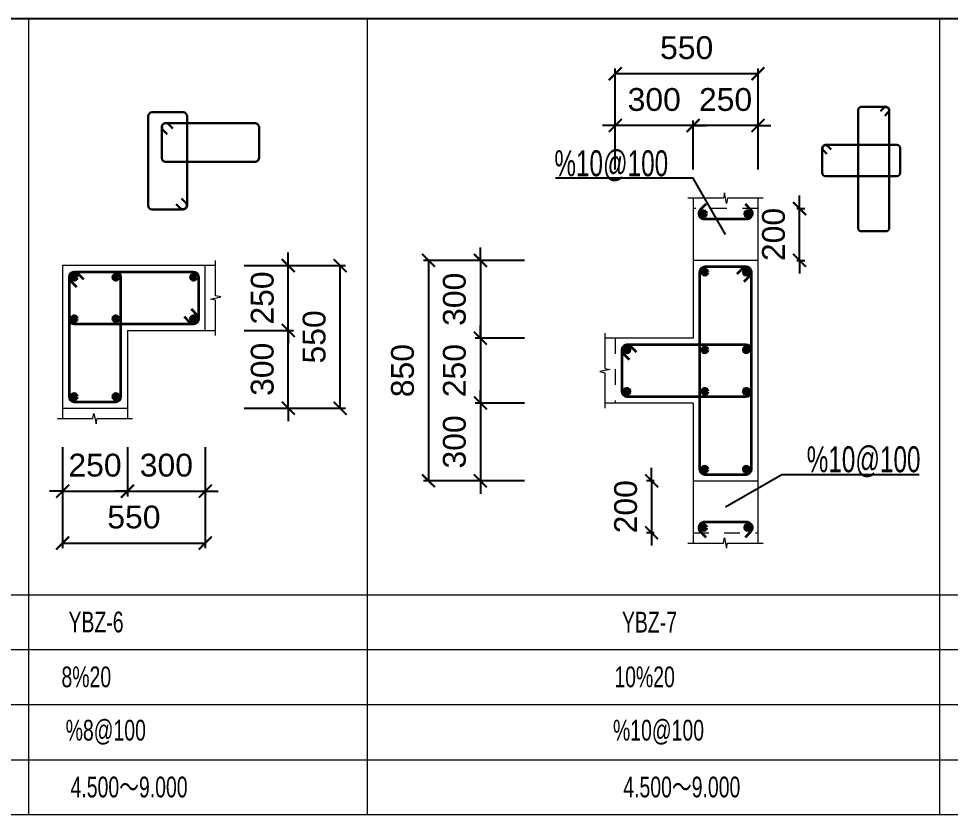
# Model space of a CAD drawing. Header units: millimetres. Extents: x -3831 to 465700, y 39900 to 106100.
# Drawn here: x 158846 to 162438, y 43942 to 47011 of the extents above; entities that cross this region are included whole.
import ezdxf

# ---------------------------------------------------------------- set-up
doc = ezdxf.new("R2010")
doc.units = ezdxf.units.MM
doc.linetypes.add('线型7', pattern=[120.000008, -30.000002, 60.000004, -30.000002])
for name, color, linetype, lineweight in [('S_EdgeMemberLongiBar', 1, 'Continuous', 50), ('S_EdgeMemberShape', 3, 'Continuous', 9), ('S_EdgeMemberShapeDash', 3, '线型7', 9), ('S_EdgeMemberTxt', 7, 'Continuous', 9), ('stirrupfig', 1, 'Continuous', 35), ('StirrupFig_x', 30, 'Continuous', 30), ('拉结区拉筋规', 9, 'Continuous', 25)]:
    doc.layers.add(name, color=color, linetype=linetype, lineweight=lineweight)
doc.layers.add('WALL-Beam', color=80, linetype='Continuous')
doc.styles.get("Standard").update_dxf_attribs({"font": 'arial.ttf'})
doc.styles.add('xxxx', font='RIF.ttf')
doc.dimstyles.new('ISO-25', dxfattribs={"dimtxt": 2.5, "dimasz": 2.5, "dimexe": 1.25, "dimexo": 0.625, "dimtad": 1, "dimtxsty": 'Standard', "dimcen": 2.5, "dimadec": 0, "dimazin": 0, "dimtfac": 1, "dimtmove": 0, "dimatfit": 3, "dimfxl": 1, "dimarcsym": 0})

# ---------------------------------------------------------------- blocks, each defined once
blk = doc.blocks.new('_ArchTick')
at = {"color": 0, "linetype": 'ByBlock', "const_width": 0.15}
blk.add_lwpolyline([(-0.5, -0.5), (0.5, 0.5)], dxfattribs=at)
blk = doc.blocks.new('*D89')
at = {"layer": 'Defpoints', "color": 0, "transparency": 16777216}
for p in [(161696.5, 46278.5), (161856.5, 46278.5), (161696.5, 46078.5)]:
    blk.add_point(p, dxfattribs=at)
at = {"layer": 'WALL-Beam', "color": 0, "lineweight": -2, "transparency": 16777216}
for p, q in [((161856.5, 46278.5), (161856.5, 46328.5)), ((161846.5, 46278.5), (161876.5, 46278.5)), ((161856.5, 46078.5), (161856.5, 46278.5)), ((161846.5, 46078.5), (161876.5, 46078.5)), ((161856.5, 46078.5), (161856.5, 46028.5))]:
    blk.add_line(p, q, dxfattribs=at)
at = {"layer": 'WALL-Beam', "color": 0, "lineweight": -2, "transparency": 16777216, "xscale": 50, "yscale": 50, "zscale": 50}
for p, rotation in [((161856.5, 46278.5), 270), ((161856.5, 46078.5), 90)]:
    blk.add_blockref('_ArchTick', p, dxfattribs=dict(at, rotation=rotation))
at = {"layer": 'WALL-Beam', "color": 7, "transparency": 16777216, "insert": (161756.6, 46178.5), "char_height": 88, "attachment_point": 5, "rotation": 90}
blk.add_mtext('200', dxfattribs=at)
blk = doc.blocks.new('*D90')
at = {"layer": 'Defpoints', "color": 0, "transparency": 16777216}
for p in [(161446.5, 45228.5), (161286.5, 45028.5), (161446.5, 45028.5)]:
    blk.add_point(p, dxfattribs=at)
at = {"layer": 'WALL-Beam', "color": 0, "lineweight": -2, "transparency": 16777216}
for p, q in [((161286.5, 45228.5), (161286.5, 45278.5)), ((161296.5, 45228.5), (161266.5, 45228.5)), ((161286.5, 45228.5), (161286.5, 45028.5)), ((161296.5, 45028.5), (161266.5, 45028.5)), ((161286.5, 45028.5), (161286.5, 44978.5))]:
    blk.add_line(p, q, dxfattribs=at)
at = {"layer": 'WALL-Beam', "color": 0, "lineweight": -2, "transparency": 16777216, "xscale": 50, "yscale": 50, "zscale": 50}
for p, rotation in [((161286.5, 45228.5), 270), ((161286.5, 45028.5), 90)]:
    blk.add_blockref('_ArchTick', p, dxfattribs=dict(at, rotation=rotation))
at = {"layer": 'WALL-Beam', "color": 7, "transparency": 16777216, "insert": (161186.6, 45128.5), "char_height": 88, "attachment_point": 5, "rotation": 90}
blk.add_mtext('200', dxfattribs=at)
blk = doc.blocks.new('*D91')
at = {"layer": 'Defpoints', "color": 0, "transparency": 16777216}
for p in [(161446.5, 46598.5), (161446.5, 46278.5), (161696.5, 46278.5)]:
    blk.add_point(p, dxfattribs=at)
at = {"layer": 'WALL-Beam', "color": 0, "lineweight": -2, "transparency": 16777216}
for p, q in [((161446.5, 46428.5), (161446.5, 46618.5)), ((161696.5, 46428.5), (161696.5, 46618.5)), ((161446.5, 46598.5), (161396.5, 46598.5)), ((161696.5, 46598.5), (161446.5, 46598.5)), ((161696.5, 46598.5), (161746.5, 46598.5))]:
    blk.add_line(p, q, dxfattribs=at)
at = {"layer": 'WALL-Beam', "color": 0, "lineweight": -2, "transparency": 16777216, "xscale": 50, "yscale": 50, "zscale": 50}
blk.add_blockref('_ArchTick', (161446.5, 46598.5), dxfattribs=at)
at = {"layer": 'WALL-Beam', "color": 0, "lineweight": -2, "transparency": 16777216, "xscale": 50, "yscale": 50, "zscale": 50, "rotation": 180}
blk.add_blockref('_ArchTick', (161696.5, 46598.5), dxfattribs=at)
at = {"layer": 'WALL-Beam', "color": 7, "transparency": 16777216, "insert": (161571.5, 46698.4), "char_height": 88, "attachment_point": 5}
blk.add_mtext('250', dxfattribs=at)
blk = doc.blocks.new('*D92')
at = {"layer": 'Defpoints', "color": 0, "transparency": 16777216}
for p in [(161146.5, 46598.5), (161146.5, 46278.5), (161446.5, 46278.5)]:
    blk.add_point(p, dxfattribs=at)
at = {"layer": 'WALL-Beam', "color": 0, "lineweight": -2, "transparency": 16777216}
for p, q in [((161146.5, 46428.5), (161146.5, 46618.5)), ((161446.5, 46428.5), (161446.5, 46618.5)), ((161146.5, 46598.5), (161096.5, 46598.5)), ((161446.5, 46598.5), (161146.5, 46598.5)), ((161446.5, 46598.5), (161496.5, 46598.5))]:
    blk.add_line(p, q, dxfattribs=at)
at = {"layer": 'WALL-Beam', "color": 0, "lineweight": -2, "transparency": 16777216, "xscale": 50, "yscale": 50, "zscale": 50}
blk.add_blockref('_ArchTick', (161146.5, 46598.5), dxfattribs=at)
at = {"layer": 'WALL-Beam', "color": 0, "lineweight": -2, "transparency": 16777216, "xscale": 50, "yscale": 50, "zscale": 50, "rotation": 180}
blk.add_blockref('_ArchTick', (161446.5, 46598.5), dxfattribs=at)
at = {"layer": 'WALL-Beam', "color": 7, "transparency": 16777216, "insert": (161296.5, 46698.4), "char_height": 88, "attachment_point": 5}
blk.add_mtext('300', dxfattribs=at)
blk = doc.blocks.new('*D93')
at = {"layer": 'Defpoints', "color": 0, "transparency": 16777216}
for p in [(161146.5, 46798.5), (161146.5, 46278.5), (161696.5, 46278.5)]:
    blk.add_point(p, dxfattribs=at)
at = {"layer": 'WALL-Beam', "color": 0, "lineweight": -2, "transparency": 16777216}
for p, q in [((161146.5, 46428.5), (161146.5, 46818.5)), ((161696.5, 46798.5), (161146.5, 46798.5)), ((161696.5, 46428.5), (161696.5, 46818.5))]:
    blk.add_line(p, q, dxfattribs=at)
at = {"layer": 'WALL-Beam', "color": 0, "lineweight": -2, "transparency": 16777216, "xscale": 50, "yscale": 50, "zscale": 50, "rotation": 180}
blk.add_blockref('_ArchTick', (161146.5, 46798.5), dxfattribs=at)
at = {"layer": 'WALL-Beam', "color": 0, "lineweight": -2, "transparency": 16777216, "xscale": 50, "yscale": 50, "zscale": 50}
blk.add_blockref('_ArchTick', (161696.5, 46798.5), dxfattribs=at)
at = {"layer": 'WALL-Beam', "color": 7, "transparency": 16777216, "insert": (161421.5, 46898.4), "char_height": 88, "attachment_point": 5}
blk.add_mtext('550', dxfattribs=at)
blk = doc.blocks.new('*D94')
at = {"layer": 'Defpoints', "color": 0, "transparency": 16777216}
for p in [(160946.5, 46078.5), (160626.5, 45778.5), (160946.5, 45778.5)]:
    blk.add_point(p, dxfattribs=at)
at = {"layer": 'WALL-Beam', "color": 0, "lineweight": -2, "transparency": 16777216}
for p, q in [((160626.5, 46078.5), (160626.5, 46128.5)), ((160796.5, 46078.5), (160606.5, 46078.5)), ((160626.5, 46078.5), (160626.5, 45778.5)), ((160796.5, 45778.5), (160606.5, 45778.5)), ((160626.5, 45778.5), (160626.5, 45728.5))]:
    blk.add_line(p, q, dxfattribs=at)
at = {"layer": 'WALL-Beam', "color": 0, "lineweight": -2, "transparency": 16777216, "xscale": 50, "yscale": 50, "zscale": 50}
for p, rotation in [((160626.5, 46078.5), 270), ((160626.5, 45778.5), 90)]:
    blk.add_blockref('_ArchTick', p, dxfattribs=dict(at, rotation=rotation))
at = {"layer": 'WALL-Beam', "color": 7, "transparency": 16777216, "insert": (160526.5, 45928.5), "char_height": 88, "attachment_point": 5, "rotation": 90}
blk.add_mtext('300', dxfattribs=at)
blk = doc.blocks.new('*D95')
at = {"layer": 'Defpoints', "color": 0, "transparency": 16777216}
for p in [(160946.5, 45778.5), (160626.5, 45528.5), (160946.5, 45528.5)]:
    blk.add_point(p, dxfattribs=at)
at = {"layer": 'WALL-Beam', "color": 0, "lineweight": -2, "transparency": 16777216}
for p, q in [((160626.5, 45778.5), (160626.5, 45828.5)), ((160796.5, 45778.5), (160606.5, 45778.5)), ((160626.5, 45778.5), (160626.5, 45528.5)), ((160796.5, 45528.5), (160606.5, 45528.5)), ((160626.5, 45528.5), (160626.5, 45478.5))]:
    blk.add_line(p, q, dxfattribs=at)
at = {"layer": 'WALL-Beam', "color": 0, "lineweight": -2, "transparency": 16777216, "xscale": 50, "yscale": 50, "zscale": 50}
for p, rotation in [((160626.5, 45778.5), 270), ((160626.5, 45528.5), 90)]:
    blk.add_blockref('_ArchTick', p, dxfattribs=dict(at, rotation=rotation))
at = {"layer": 'WALL-Beam', "color": 7, "transparency": 16777216, "insert": (160526.6, 45653.5), "char_height": 88, "attachment_point": 5, "rotation": 90}
blk.add_mtext('250', dxfattribs=at)
blk = doc.blocks.new('*D96')
at = {"layer": 'Defpoints', "color": 0, "transparency": 16777216}
for p in [(160946.5, 45528.5), (160626.5, 45228.5), (160946.5, 45228.5)]:
    blk.add_point(p, dxfattribs=at)
at = {"layer": 'WALL-Beam', "color": 0, "lineweight": -2, "transparency": 16777216}
for p, q in [((160626.5, 45528.5), (160626.5, 45578.5)), ((160796.5, 45528.5), (160606.5, 45528.5)), ((160626.5, 45528.5), (160626.5, 45228.5)), ((160796.5, 45228.5), (160606.5, 45228.5)), ((160626.5, 45228.5), (160626.5, 45178.5))]:
    blk.add_line(p, q, dxfattribs=at)
at = {"layer": 'WALL-Beam', "color": 0, "lineweight": -2, "transparency": 16777216, "xscale": 50, "yscale": 50, "zscale": 50}
for p, rotation in [((160626.5, 45528.5), 270), ((160626.5, 45228.5), 90)]:
    blk.add_blockref('_ArchTick', p, dxfattribs=dict(at, rotation=rotation))
at = {"layer": 'WALL-Beam', "color": 7, "transparency": 16777216, "insert": (160526.5, 45378.5), "char_height": 88, "attachment_point": 5, "rotation": 90}
blk.add_mtext('300', dxfattribs=at)
blk = doc.blocks.new('*D97')
at = {"layer": 'Defpoints', "color": 0, "transparency": 16777216}
for p in [(160946.5, 46078.5), (160426.5, 45228.5), (160946.5, 45228.5)]:
    blk.add_point(p, dxfattribs=at)
at = {"layer": 'WALL-Beam', "color": 0, "lineweight": -2, "transparency": 16777216}
for p, q in [((160796.5, 46078.5), (160406.5, 46078.5)), ((160426.5, 46078.5), (160426.5, 45228.5)), ((160796.5, 45228.5), (160406.5, 45228.5))]:
    blk.add_line(p, q, dxfattribs=at)
at = {"layer": 'WALL-Beam', "color": 0, "lineweight": -2, "transparency": 16777216, "xscale": 50, "yscale": 50, "zscale": 50}
for p, rotation in [((160426.5, 46078.5), 90), ((160426.5, 45228.5), 270)]:
    blk.add_blockref('_ArchTick', p, dxfattribs=dict(at, rotation=rotation))
at = {"layer": 'WALL-Beam', "color": 7, "transparency": 16777216, "insert": (160326.6, 45653.5), "char_height": 88, "attachment_point": 5, "rotation": 90}
blk.add_mtext('850', dxfattribs=at)
blk = doc.blocks.new('*D98')
at = {"layer": 'Defpoints', "color": 0, "transparency": 16777216}
for p in [(159015.9, 45508.5), (159265.9, 45508.5), (159265.9, 45188.5)]:
    blk.add_point(p, dxfattribs=at)
at = {"layer": 'WALL-Beam', "color": 0, "lineweight": -2, "transparency": 16777216}
for p, q in [((159015.9, 45358.5), (159015.9, 45168.5)), ((159265.9, 45358.5), (159265.9, 45168.5)), ((159015.9, 45188.5), (158965.9, 45188.5)), ((159015.9, 45188.5), (159265.9, 45188.5)), ((159265.9, 45188.5), (159315.9, 45188.5))]:
    blk.add_line(p, q, dxfattribs=at)
at = {"layer": 'WALL-Beam', "color": 0, "lineweight": -2, "transparency": 16777216, "xscale": 50, "yscale": 50, "zscale": 50}
blk.add_blockref('_ArchTick', (159015.9, 45188.5), dxfattribs=at)
at = {"layer": 'WALL-Beam', "color": 0, "lineweight": -2, "transparency": 16777216, "xscale": 50, "yscale": 50, "zscale": 50, "rotation": 180}
blk.add_blockref('_ArchTick', (159265.9, 45188.5), dxfattribs=at)
at = {"layer": 'WALL-Beam', "color": 7, "transparency": 16777216, "insert": (159140.9, 45288.4), "char_height": 88, "attachment_point": 5}
blk.add_mtext('250', dxfattribs=at)
blk = doc.blocks.new('*D99')
at = {"layer": 'Defpoints', "color": 0, "transparency": 16777216}
for p in [(159265.9, 45508.5), (159565.9, 45508.5), (159565.9, 45188.5)]:
    blk.add_point(p, dxfattribs=at)
at = {"layer": 'WALL-Beam', "color": 0, "lineweight": -2, "transparency": 16777216}
for p, q in [((159265.9, 45358.5), (159265.9, 45168.5)), ((159565.9, 45358.5), (159565.9, 45168.5)), ((159265.9, 45188.5), (159215.9, 45188.5)), ((159265.9, 45188.5), (159565.9, 45188.5)), ((159565.9, 45188.5), (159615.9, 45188.5))]:
    blk.add_line(p, q, dxfattribs=at)
at = {"layer": 'WALL-Beam', "color": 0, "lineweight": -2, "transparency": 16777216, "xscale": 50, "yscale": 50, "zscale": 50}
blk.add_blockref('_ArchTick', (159265.9, 45188.5), dxfattribs=at)
at = {"layer": 'WALL-Beam', "color": 0, "lineweight": -2, "transparency": 16777216, "xscale": 50, "yscale": 50, "zscale": 50, "rotation": 180}
blk.add_blockref('_ArchTick', (159565.9, 45188.5), dxfattribs=at)
at = {"layer": 'WALL-Beam', "color": 7, "transparency": 16777216, "insert": (159415.9, 45288.4), "char_height": 88, "attachment_point": 5}
blk.add_mtext('300', dxfattribs=at)
blk = doc.blocks.new('*D100')
at = {"layer": 'Defpoints', "color": 0, "transparency": 16777216}
for p in [(159015.9, 45508.5), (159565.9, 45508.5), (159565.9, 44988.5)]:
    blk.add_point(p, dxfattribs=at)
at = {"layer": 'WALL-Beam', "color": 0, "lineweight": -2, "transparency": 16777216}
for p, q in [((159015.9, 45358.5), (159015.9, 44968.5)), ((159565.9, 45358.5), (159565.9, 44968.5)), ((159015.9, 44988.5), (159565.9, 44988.5))]:
    blk.add_line(p, q, dxfattribs=at)
at = {"layer": 'WALL-Beam', "color": 0, "lineweight": -2, "transparency": 16777216, "xscale": 50, "yscale": 50, "zscale": 50, "rotation": 180}
blk.add_blockref('_ArchTick', (159015.9, 44988.5), dxfattribs=at)
at = {"layer": 'WALL-Beam', "color": 0, "lineweight": -2, "transparency": 16777216, "xscale": 50, "yscale": 50, "zscale": 50}
blk.add_blockref('_ArchTick', (159565.9, 44988.5), dxfattribs=at)
at = {"layer": 'WALL-Beam', "color": 7, "transparency": 16777216, "insert": (159290.9, 45088.4), "char_height": 88, "attachment_point": 5}
blk.add_mtext('550', dxfattribs=at)
blk = doc.blocks.new('*D101')
at = {"layer": 'Defpoints', "color": 0, "transparency": 16777216}
for p in [(159565.9, 45808.5), (159885.9, 45808.5), (159565.9, 45508.5)]:
    blk.add_point(p, dxfattribs=at)
at = {"layer": 'WALL-Beam', "color": 0, "lineweight": -2, "transparency": 16777216}
for p, q in [((159885.9, 45808.5), (159885.9, 45858.5)), ((159715.9, 45808.5), (159905.9, 45808.5)), ((159885.9, 45508.5), (159885.9, 45808.5)), ((159715.9, 45508.5), (159905.9, 45508.5)), ((159885.9, 45508.5), (159885.9, 45458.5))]:
    blk.add_line(p, q, dxfattribs=at)
at = {"layer": 'WALL-Beam', "color": 0, "lineweight": -2, "transparency": 16777216, "xscale": 50, "yscale": 50, "zscale": 50}
for p, rotation in [((159885.9, 45808.5), 270), ((159885.9, 45508.5), 90)]:
    blk.add_blockref('_ArchTick', p, dxfattribs=dict(at, rotation=rotation))
at = {"layer": 'WALL-Beam', "color": 7, "transparency": 16777216, "insert": (159785.9, 45658.5), "char_height": 88, "attachment_point": 5, "rotation": 90}
blk.add_mtext('300', dxfattribs=at)
blk = doc.blocks.new('*D102')
at = {"layer": 'Defpoints', "color": 0, "transparency": 16777216}
for p in [(159565.9, 46058.5), (159885.9, 46058.5), (159565.9, 45808.5)]:
    blk.add_point(p, dxfattribs=at)
at = {"layer": 'WALL-Beam', "color": 0, "lineweight": -2, "transparency": 16777216}
for p, q in [((159885.9, 46058.5), (159885.9, 46108.5)), ((159715.9, 46058.5), (159905.9, 46058.5)), ((159885.9, 45808.5), (159885.9, 46058.5)), ((159715.9, 45808.5), (159905.9, 45808.5)), ((159885.9, 45808.5), (159885.9, 45758.5))]:
    blk.add_line(p, q, dxfattribs=at)
at = {"layer": 'WALL-Beam', "color": 0, "lineweight": -2, "transparency": 16777216, "xscale": 50, "yscale": 50, "zscale": 50}
for p, rotation in [((159885.9, 46058.5), 270), ((159885.9, 45808.5), 90)]:
    blk.add_blockref('_ArchTick', p, dxfattribs=dict(at, rotation=rotation))
at = {"layer": 'WALL-Beam', "color": 7, "transparency": 16777216, "insert": (159786, 45933.5), "char_height": 88, "attachment_point": 5, "rotation": 90}
blk.add_mtext('250', dxfattribs=at)
blk = doc.blocks.new('*D103')
at = {"layer": 'Defpoints', "color": 0, "transparency": 16777216}
for p in [(159565.9, 46058.5), (160085.9, 46058.5), (159565.9, 45508.5)]:
    blk.add_point(p, dxfattribs=at)
at = {"layer": 'WALL-Beam', "color": 0, "lineweight": -2, "transparency": 16777216}
for p, q in [((159715.9, 46058.5), (160105.9, 46058.5)), ((160085.9, 45508.5), (160085.9, 46058.5)), ((159715.9, 45508.5), (160105.9, 45508.5))]:
    blk.add_line(p, q, dxfattribs=at)
at = {"layer": 'WALL-Beam', "color": 0, "lineweight": -2, "transparency": 16777216, "xscale": 50, "yscale": 50, "zscale": 50}
for p, rotation in [((160085.9, 46058.5), 90), ((160085.9, 45508.5), 270)]:
    blk.add_blockref('_ArchTick', p, dxfattribs=dict(at, rotation=rotation))
at = {"layer": 'WALL-Beam', "color": 7, "transparency": 16777216, "insert": (159986, 45783.5), "char_height": 88, "attachment_point": 5, "rotation": 90}
blk.add_mtext('550', dxfattribs=at)

msp = doc.modelspace()

# ---------------------------------------------------------------- hatches: boundary and pattern name
at = {"layer": 'S_EdgeMemberLongiBar'}
h = msp.add_hatch(color=256, dxfattribs=at)
h.dxf.hatch_style = 1
edge = h.paths.add_edge_path()
edge.add_arc((161486.48892, 46258.48573), 10, 0, 360)
h = msp.add_hatch(color=256, dxfattribs=at)
h.dxf.hatch_style = 1
edge = h.paths.add_edge_path()
edge.add_arc((161656.48892, 46258.48573), 10, 0, 360)
h = msp.add_hatch(color=256, dxfattribs=at)
h.dxf.hatch_style = 1
edge = h.paths.add_edge_path()
edge.add_arc((161491.48892, 46033.48573), 10, 0, 360)
h = msp.add_hatch(color=256, dxfattribs=at)
h.dxf.hatch_style = 1
edge = h.paths.add_edge_path()
edge.add_arc((161651.48892, 46033.48573), 10, 0, 360)
h = msp.add_hatch(color=256, dxfattribs=at)
h.dxf.hatch_style = 1
edge = h.paths.add_edge_path()
edge.add_arc((159060.88892, 46013.48573), 10, 0, 360)
h = msp.add_hatch(color=256, dxfattribs=at)
h.dxf.hatch_style = 1
edge = h.paths.add_edge_path()
edge.add_arc((159220.88892, 46013.48573), 10, 0, 360)
h = msp.add_hatch(color=256, dxfattribs=at)
h.dxf.hatch_style = 1
edge = h.paths.add_edge_path()
edge.add_arc((159520.88892, 46013.48573), 10, 0, 360)
h = msp.add_hatch(color=256, dxfattribs=at)
h.dxf.hatch_style = 1
edge = h.paths.add_edge_path()
edge.add_arc((159060.88892, 45853.48573), 10, 0, 360)
h = msp.add_hatch(color=256, dxfattribs=at)
h.dxf.hatch_style = 1
edge = h.paths.add_edge_path()
edge.add_arc((159220.88892, 45853.48573), 10, 0, 360)
h = msp.add_hatch(color=256, dxfattribs=at)
h.dxf.hatch_style = 1
edge = h.paths.add_edge_path()
edge.add_arc((159520.88892, 45853.48573), 10, 0, 360)
h = msp.add_hatch(color=256, dxfattribs=at)
h.dxf.hatch_style = 1
edge = h.paths.add_edge_path()
edge.add_arc((161191.48892, 45733.48573), 10, 0, 360)
h = msp.add_hatch(color=256, dxfattribs=at)
h.dxf.hatch_style = 1
edge = h.paths.add_edge_path()
edge.add_arc((161491.48892, 45733.48573), 10, 0, 360)
h = msp.add_hatch(color=256, dxfattribs=at)
h.dxf.hatch_style = 1
edge = h.paths.add_edge_path()
edge.add_arc((161651.48892, 45733.48573), 10, 0, 360)
h = msp.add_hatch(color=256, dxfattribs=at)
h.dxf.hatch_style = 1
edge = h.paths.add_edge_path()
edge.add_arc((161191.48892, 45573.48573), 10, 0, 360)
h = msp.add_hatch(color=256, dxfattribs=at)
h.dxf.hatch_style = 1
edge = h.paths.add_edge_path()
edge.add_arc((161491.48892, 45573.48573), 10, 0, 360)
h = msp.add_hatch(color=256, dxfattribs=at)
h.dxf.hatch_style = 1
edge = h.paths.add_edge_path()
edge.add_arc((161651.48892, 45573.48573), 10, 0, 360)
h = msp.add_hatch(color=256, dxfattribs=at)
h.dxf.hatch_style = 1
edge = h.paths.add_edge_path()
edge.add_arc((159060.88892, 45553.48573), 10, 0, 360)
h = msp.add_hatch(color=256, dxfattribs=at)
h.dxf.hatch_style = 1
edge = h.paths.add_edge_path()
edge.add_arc((159220.88892, 45553.48573), 10, 0, 360)
h = msp.add_hatch(color=256, dxfattribs=at)
h.dxf.hatch_style = 1
edge = h.paths.add_edge_path()
edge.add_arc((161491.48892, 45273.48573), 10, 0, 360)
h = msp.add_hatch(color=256, dxfattribs=at)
h.dxf.hatch_style = 1
edge = h.paths.add_edge_path()
edge.add_arc((161651.48892, 45273.48573), 10, 0, 360)
h = msp.add_hatch(color=256, dxfattribs=at)
h.dxf.hatch_style = 1
edge = h.paths.add_edge_path()
edge.add_arc((161486.48892, 45048.48573), 10, 0, 360)
h = msp.add_hatch(color=256, dxfattribs=at)
h.dxf.hatch_style = 1
edge = h.paths.add_edge_path()
edge.add_arc((161656.48892, 45048.48573), 10, 0, 360)

# ---------------------------------------------------------------- linework, layer by layer
msp.add_line((151377.83421, 47010.86056), (166311.7104, 47010.86056))
for centre in [(161486.48892, 46258.48573), (161656.48892, 46258.48573), (161491.48892, 46033.48573), (161651.48892, 46033.48573), (159060.88892, 46013.48573), (159220.88892, 46013.48573), (159520.88892, 46013.48573), (159060.88892, 45853.48573), (159220.88892, 45853.48573), (159520.88892, 45853.48573), (161191.48892, 45733.48573), (161491.48892, 45733.48573), (161651.48892, 45733.48573), (161191.48892, 45573.48573), (161491.48892, 45573.48573), (161651.48892, 45573.48573), (159060.88892, 45553.48573), (159220.88892, 45553.48573), (161491.48892, 45273.48573), (161651.48892, 45273.48573), (161486.48892, 45048.48573), (161656.48892, 45048.48573)]:
    msp.add_circle(centre, 10, dxfattribs=at)
at = {"layer": 'S_EdgeMemberShape'}
for p, q in [((161446.48892, 46318.48573), (161446.48892, 45778.48573)), ((161696.48892, 46318.48573), (161696.48892, 44988.48573)), ((159605.88892, 46058.48573), (159015.88892, 46058.48573)), ((159015.88892, 46058.48573), (159015.88892, 45468.48573)), ((159565.88892, 45808.48573), (159565.88892, 46058.48573)), ((161696.48892, 46078.48573), (161446.48892, 46078.48573)), ((161696.48892, 46078.48573), (161696.48892, 46078.48573)), ((159265.88892, 45808.48573), (159605.88892, 45808.48573)), ((159265.88892, 45808.48573), (159265.88892, 45808.48573)), ((159265.88892, 45808.48573), (159265.88892, 45468.48573)), ((161446.48892, 45778.48573), (161106.48892, 45778.48573)), ((159015.88892, 45508.48573), (159265.88892, 45508.48573)), ((161446.48892, 45528.48573), (161106.48892, 45528.48573)), ((161446.48892, 45528.48573), (161446.48892, 44988.48573)), ((161446.48892, 45228.48573), (161696.48892, 45228.48573))]:
    msp.add_line(p, q, dxfattribs=at)
for points in [[(161716.48892, 46318.48573), (161579.48892, 46318.48573), (161575.48892, 46298.48573), (161567.48892, 46338.48573), (161563.48892, 46318.48573), (161426.48892, 46318.48573)], [(159605.88892, 45788.48573), (159605.88892, 45925.48573), (159585.88892, 45929.48573), (159625.88892, 45937.48573), (159605.88892, 45941.48573), (159605.88892, 46078.48573)], [(161106.48892, 45798.48573), (161106.48892, 45661.48573), (161126.48892, 45657.48573), (161086.48892, 45649.48573), (161106.48892, 45645.48573), (161106.48892, 45508.48573)], [(158995.88892, 45468.48573), (159132.88892, 45468.48573), (159136.88892, 45488.48573), (159144.88892, 45448.48573), (159148.88892, 45468.48573), (159285.88892, 45468.48573)], [(161426.48892, 44988.48573), (161563.48892, 44988.48573), (161567.48892, 45008.48573), (161575.48892, 44968.48573), (161579.48892, 44988.48573), (161716.48892, 44988.48573)]]:
    msp.add_lwpolyline(points, dxfattribs=at)
at = {"layer": 'S_EdgeMemberShapeDash'}
for p, q in [((161696.48892, 46278.48573), (161446.48892, 46278.48573)), ((161146.48892, 45778.48573), (161146.48892, 45528.48573)), ((161446.48892, 45028.48573), (161696.48892, 45028.48573))]:
    msp.add_line(p, q, dxfattribs=at)
at = {"layer": 'S_EdgeMemberTxt'}
for p, q in [((158885.88892, 43942.22875), (158885.88892, 47010.86056)), ((160190.88892, 43942.22875), (160190.88892, 47010.86056)), ((162397.99673, 43942.22875), (162397.99673, 47010.86056)), ((151377.83421, 44788.48573), (166311.7104, 44788.48573)), ((151377.83421, 44578.48573), (166311.7104, 44578.48573)), ((151377.83421, 44365.35724), (166311.7104, 44365.35724)), ((151377.83421, 44152.22875), (166311.7104, 44152.22875)), ((151377.83421, 43942.22875), (166311.7104, 43942.22875))]:
    msp.add_line(p, q, dxfattribs=at)
at = {"layer": 'stirrupfig'}
for points in [[(161494.97642, 46295.25448), (161472.3483, 46272.62792, 0.5890552656), (161486.48892, 46238.48573), (161656.48892, 46238.48573, 0.5890552656), (161670.62955, 46272.62792), (161647.99986, 46295.25448)], [(161642.99986, 45996.71698), (161665.62955, 46019.34354, 0.5890552656), (161651.48892, 46053.48573), (161491.48892, 46053.48573, 0.3926990819), (161471.48892, 46033.48573), (161471.48892, 45273.48573, 0.3926990819), (161491.48892, 45253.48573), (161651.48892, 45253.48573, 0.3926990819), (161671.48892, 45273.48573), (161671.48892, 46033.48573, 0.5890658365), (161637.3483, 46047.62792), (161614.71861, 46025.00135)], [(159097.65845, 46005.00135), (159075.03111, 46027.62792, 0.5890477916), (159040.88892, 46013.48573), (159040.88892, 45553.48573, 0.3926990819), (159060.88892, 45533.48573), (159220.88892, 45533.48573, 0.3926990819), (159240.88892, 45553.48573), (159240.88892, 46013.48573, 0.3926990819), (159220.88892, 46033.48573)], [(159484.12017, 45861.9701), (159506.74673, 45839.34354, 0.5890477916), (159540.88892, 45853.48573), (159540.88892, 46013.48573, 0.3926990819), (159520.88892, 46033.48573), (159060.88892, 46033.48573, 0.3926990819), (159040.88892, 46013.48573)], [(159060.88892, 46033.48573, 0.5890477916), (159046.74673, 45999.34354), (159069.3733, 45976.71698)], [(159040.88892, 45853.48573, 0.3926990819), (159060.88892, 45833.48573), (159520.88892, 45833.48573, 0.5890477916), (159535.03111, 45867.62792), (159512.40455, 45890.25448)], [(161228.25767, 45725.00135), (161205.62955, 45747.62792, 0.5890658365), (161171.48892, 45733.48573), (161171.48892, 45573.48573, 0.3926990819), (161191.48892, 45553.48573), (161651.48892, 45553.48573, 0.3926990819), (161671.48892, 45573.48573)], [(161671.48892, 45733.48573, 0.3926990819), (161651.48892, 45753.48573), (161191.48892, 45753.48573, 0.5890552656), (161177.3483, 45719.34354), (161199.97642, 45696.71698)], [(161647.99986, 45011.71698), (161670.62955, 45034.34354, 0.5890552656), (161656.48892, 45068.48573), (161486.48892, 45068.48573, 0.5890552656), (161472.3483, 45034.34354), (161494.97642, 45011.71698)]]:
    msp.add_lwpolyline(points, format="xyb", dxfattribs=at)
at = {"layer": 'StirrupFig_x'}
for points in [[(162185.30068, 46636.53734), (162198.87943, 46650.11328, 0.5890073529), (162190.3913, 46670.59953), (162094.39505, 46670.59953, 0.3926300376), (162082.3913, 46658.59859), (162082.3913, 46202.60234, 0.3926714527), (162094.39505, 46190.60421), (162190.3913, 46190.60421, 0.3926714527), (162202.39505, 46202.60234), (162202.39505, 46658.59859, 0.5889532321), (162181.90599, 46667.08671), (162168.32724, 46653.50796)], [(159474.45627, 46317.18613), (159491.42971, 46300.21445, -0.5890208843), (159480.81955, 46274.60751), (159360.82424, 46274.60751, -0.3926610986), (159345.81955, 46289.60605), (159345.81955, 46634.60312, -0.3926610986), (159360.82424, 46649.60165), (159480.81955, 46649.60165, -0.3926610986), (159495.82424, 46634.60312), (159495.82424, 46289.60605, -0.5889644412), (159470.21291, 46278.99765), (159453.24299, 46295.96933)], [(159419.38752, 46565.62216), (159402.41408, 46582.59384, -0.5890208843), (159413.02424, 46608.20077), (159758.01955, 46608.20077, -0.3926610986), (159773.02424, 46593.20224), (159773.02424, 46473.20517, -0.3926610986), (159758.01955, 46458.20663), (159413.02424, 46458.20663, -0.3926610986), (159398.01955, 46473.20517), (159398.01955, 46593.20224, -0.5889644412), (159423.63088, 46603.81064), (159440.6008, 46586.83896)], [(161978.2163, 46506.63078), (161964.64036, 46520.20671, 0.588975649), (161944.1513, 46511.7214), (161944.1513, 46415.72234, 0.3927128906), (161956.15224, 46403.72421), (162232.1513, 46403.72421, 0.3927128906), (162244.15224, 46415.72234), (162244.15224, 46511.7214, 0.3927128906), (162232.1513, 46523.71953), (161956.15224, 46523.71953, 0.5890297761), (161947.66693, 46503.23328), (161961.24286, 46489.65734)]]:
    msp.add_lwpolyline(points, format="xyb", dxfattribs=at)
at = {"layer": '拉结区拉筋规'}
for points in [[(161571.48892, 46178.48573), (161446.48892, 46394.99198), (160916.48892, 46394.99198)], [(161571.48892, 45128.48573), (161787.99673, 45253.48573), (162317.99673, 45253.48573)]]:
    msp.add_lwpolyline(points, dxfattribs=at)

# ---------------------------------------------------------------- texts
at = {"layer": 'S_EdgeMemberTxt', "char_height": 80, "attachment_point": 5, "style": 'xxxx'}
for s, insert, width in [('{\\W0.7;YBZ-6}', (159144.88892, 44683.48495), 268), ('{\\W0.7;YBZ-7}', (161278.16892, 44683.48495), 273.36), ('{\\W0.7;8%20}', (159107.36892, 44471.9207), 192.96), ('{\\W0.7;10%20}', (161259.40892, 44471.9207), 235.84), ('{\\W0.7;%8@100}', (159182.40887, 44258.79221), 343.04), ('{\\W0.7;%10@100}', (161313.00887, 44258.79221), 343.04), ('\\W0.7000;4.500～9.000', (159272.18892, 44047.22796), 522.6), ('\\W0.7000;4.500～9.000', (161402.78892, 44047.22796), 522.6)]:
    msp.add_mtext(s, dxfattribs=dict(at, insert=insert, width=width))
at = {"layer": '拉结区拉筋规', "char_height": 100, "width": 428.8, "attachment_point": 5, "style": 'xxxx'}
for insert in [(161130.88892, 46443.03667), (162103.59673, 45301.53042)]:
    msp.add_mtext('{\\W0.7;%10@100}', dxfattribs=dict(at, insert=insert))

# ---------------------------------------------------------------- dimensions: what is measured, and where the dimension line sits
at = {"layer": 'WALL-Beam'}
for p1, p2, distance, picture, middle in [((161696.48892, 46278.48573), (161146.48892, 46278.48573), -520, '*D93', (161421.48892, 46898.41615)), ((161446.48892, 46278.48573), (161146.48892, 46278.48573), -320, '*D92', (161296.48892, 46698.44617)), ((161696.48892, 46278.48573), (161446.48892, 46278.48573), -320, '*D91', (161571.48892, 46698.41615)), ((161696.48892, 46078.48573), (161696.48892, 46278.48573), -160, '*D89', (161756.5585, 46178.48573)), ((160946.48892, 46078.48573), (160946.48892, 45778.48573), -320, '*D94', (160526.52849, 45928.48573)), ((159565.88892, 45808.48573), (159565.88892, 46058.48573), -320, '*D102', (159785.9585, 45933.48573)), ((159565.88892, 45508.48573), (159565.88892, 46058.48573), -520, '*D103', (159985.9585, 45783.48573)), ((160946.48892, 46078.48573), (160946.48892, 45228.48573), -520, '*D97', (160326.5585, 45653.48573)), ((159565.88892, 45508.48573), (159565.88892, 45808.48573), -320, '*D101', (159785.92849, 45658.48573)), ((160946.48892, 45778.48573), (160946.48892, 45528.48573), -320, '*D95', (160526.5585, 45653.48573)), ((160946.48892, 45528.48573), (160946.48892, 45228.48573), -320, '*D96', (160526.52849, 45378.48573)), ((159015.88892, 45508.48573), (159265.88892, 45508.48573), -320, '*D98', (159140.88892, 45288.41615)), ((159015.88892, 45508.48573), (159565.88892, 45508.48573), -520, '*D100', (159290.88892, 45088.41615)), ((159265.88892, 45508.48573), (159565.88892, 45508.48573), -320, '*D99', (159415.88892, 45288.44617)), ((161446.48892, 45228.48573), (161446.48892, 45028.48573), -160, '*D90', (161186.5585, 45128.48573))]:
    dim = msp.add_aligned_dim(p1=p1, p2=p2, distance=distance, dimstyle='ISO-25', override={"dimtxt": 88, "dimasz": 50, "dimexe": 20, "dimexo": 150, "dimgap": 55, "dimblk1": 'ArchTick', "dimblk2": 'ArchTick', "dimsah": 1, "dimclrt": 7, "dimtix": 1, "dimtmove": 2}, dxfattribs=at)
    dim.commit()
    dim.dimension.update_dxf_attribs({"geometry": picture, "text_midpoint": middle})

doc.saveas('drawing.dxf')
